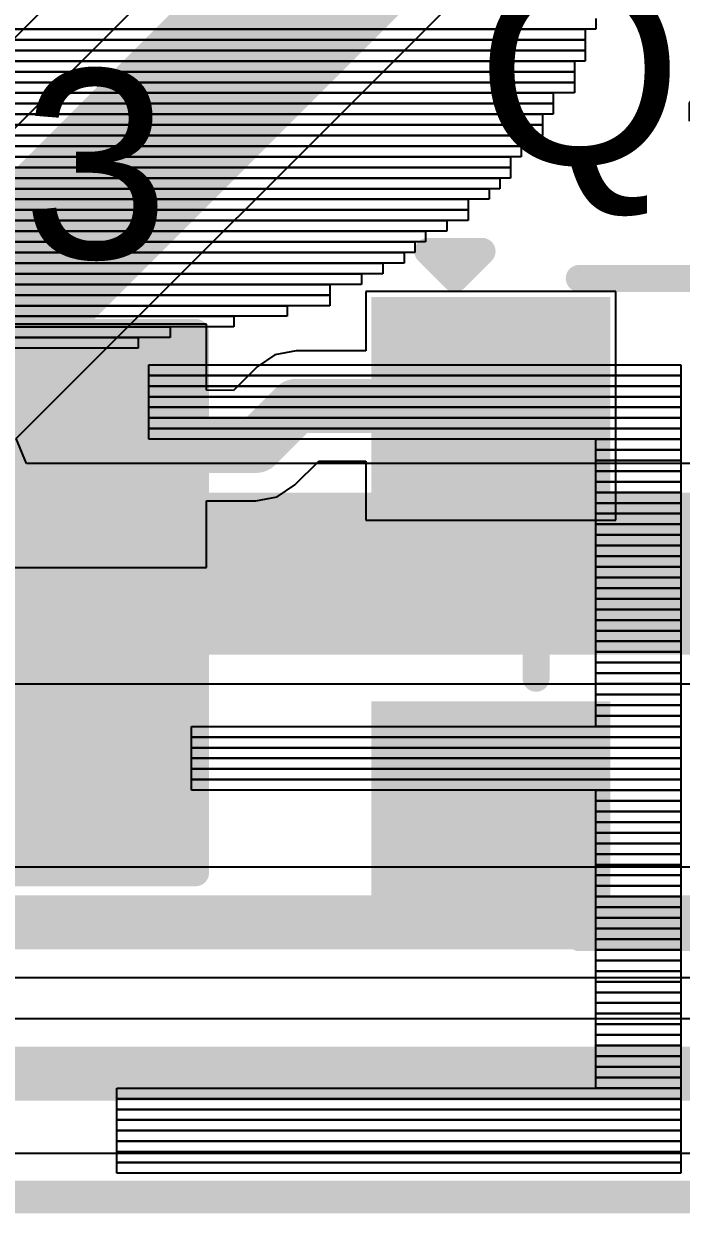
# Model space of a CAD drawing. Header units: inches. Extents: x -25 to 271, y -41 to 15.
# Drawn here: x 13.28 to 16.37, y -38.06 to -32.47 of the extents above; entities that cross this region are included whole.
import ezdxf

# ---------------------------------------------------------------- set-up
doc = ezdxf.new("R2010")
doc.units = ezdxf.units.IN
for name, color, linetype in [('Board_outline', 216, 'Continuous'), ('Bottom Layer', 5, 'Continuous'), ('Bottom Overlay', 54, 'Continuous'), ('Top Layer', 1, 'Continuous'), ('Top Overlay', 2, 'Continuous'), ('Top Paste', 8, 'Continuous'), ('Top Solder', 216, 'Continuous')]:
    doc.layers.add(name, color=color, linetype=linetype)
doc.styles.add('Arial', font='', dxfattribs={"height": 0.2})
doc.styles.get('Arial').set_extended_font_data('Arial')

# ---------------------------------------------------------------- blocks, each defined once
blk = doc.blocks.new('SOT_23_4')
at = {"layer": 'Top Layer'}
for points in [[(-0.41, 1.46), (0.41, 1.46), (0.41, 0.54), (-0.41, 0.54)], [(-1.36, -0.54), (-0.54, -0.54), (-0.54, -1.46), (-1.36, -1.46)], [(0.54, -0.54), (1.36, -0.54), (1.36, -1.46), (0.54, -1.46)]]:
    blk.add_hatch(color=1, dxfattribs=at).paths.add_polyline_path(points)
at = {"layer": 'Top Paste'}
for points in [[(-0.41, 1.46), (0.41, 1.46), (0.41, 0.54), (-0.41, 0.54)], [(-1.36, -0.54), (-0.54, -0.54), (-0.54, -1.46), (-1.36, -1.46)], [(0.54, -0.54), (1.36, -0.54), (1.36, -1.46), (0.54, -1.46)]]:
    blk.add_hatch(color=8, dxfattribs=at).paths.add_polyline_path(points)
at = {"layer": 'Top Solder'}
for points in [[(-0.5116, 1.5616), (0.5116, 1.5616), (0.5116, 0.4384), (-0.5116, 0.4384)], [(-1.4616, -0.4384), (-0.4384, -0.4384), (-0.4384, -1.5616), (-1.4616, -1.5616)], [(0.4384, -0.4384), (1.4616, -0.4384), (1.4616, -1.5616), (0.4384, -1.5616)]]:
    blk.add_hatch(color=216, dxfattribs=at).paths.add_polyline_path(points)
at = {"layer": 'Top Overlay'}
for points in [[(-0.5588, 0.8128, 0.127, 0.127, 0), (-1.5494, 0.8128, 0.127, 0.127, 0)], [(-1.5494, -0.5842, 0.127, 0.127, 0), (-1.5494, 0.8128, 0.127, 0.127, 0)], [(1.5494, 0.8128, 0.127, 0.127, 0), (0.5588, 0.8128, 0.127, 0.127, 0)], [(1.5494, -0.5842, 0.127, 0.127, 0), (1.5494, 0.8128, 0.127, 0.127, 0)], [(0.3302, -0.7874, 0.127, 0.127, 0), (-0.3302, -0.7874, 0.127, 0.127, 0)], [(-1.6764, -1.2954, 0.127, 0.127, 0), (-1.6764, -1.0414, 0.127, 0.127, 0)], [(-1.5494, -1.1684, 0.127, 0.127, 0), (-1.6764, -1.0414, 0.127, 0.127, 0)], [(-1.6764, -1.2954, 0.127, 0.127, 0), (-1.5494, -1.1684, 0.127, 0.127, 0)]]:
    blk.add_lwpolyline(points, format="xyseb", dxfattribs=at)
for points in [[(-1.5812, 0.8128, 0.0635, 0.0635, 1), (-1.5176, 0.8128, 0.0635, 0.0635, 1)], [(-1.5812, 0.8128, 0.0635, 0.0635, 1), (-1.5176, 0.8128, 0.0635, 0.0635, 1)], [(-0.5905, 0.8128, 0.0635, 0.0635, 1), (-0.5271, 0.8128, 0.0635, 0.0635, 1)], [(0.5271, 0.8128, 0.0635, 0.0635, 1), (0.5905, 0.8128, 0.0635, 0.0635, 1)], [(1.5176, 0.8128, 0.0635, 0.0635, 1), (1.5812, 0.8128, 0.0635, 0.0635, 1)], [(1.5176, 0.8128, 0.0635, 0.0635, 1), (1.5812, 0.8128, 0.0635, 0.0635, 1)], [(-1.5812, -0.5842, 0.0635, 0.0635, 1), (-1.5176, -0.5842, 0.0635, 0.0635, 1)], [(1.5176, -0.5842, 0.0635, 0.0635, 1), (1.5812, -0.5842, 0.0635, 0.0635, 1)], [(-0.3619, -0.7874, 0.0635, 0.0635, 1), (-0.2984, -0.7874, 0.0635, 0.0635, 1)], [(0.2984, -0.7874, 0.0635, 0.0635, 1), (0.3619, -0.7874, 0.0635, 0.0635, 1)], [(-1.7082, -1.0414, 0.0635, 0.0635, 1), (-1.6446, -1.0414, 0.0635, 0.0635, 1)], [(-1.7082, -1.0414, 0.0635, 0.0635, 1), (-1.6446, -1.0414, 0.0635, 0.0635, 1)], [(-1.5812, -1.1684, 0.0635, 0.0635, 1), (-1.5176, -1.1684, 0.0635, 0.0635, 1)], [(-1.5812, -1.1684, 0.0635, 0.0635, 1), (-1.5176, -1.1684, 0.0635, 0.0635, 1)], [(-1.7082, -1.2954, 0.0635, 0.0635, 1), (-1.6446, -1.2954, 0.0635, 0.0635, 1)], [(-1.7082, -1.2954, 0.0635, 0.0635, 1), (-1.6446, -1.2954, 0.0635, 0.0635, 1)]]:
    blk.add_lwpolyline(points, format="xyseb", close=True, dxfattribs=at)
blk = doc.blocks.new('RES_0603_20')
at = {"layer": 'Top Layer'}
for points in [[(-0.381, 0.4445), (-0.381, -0.4445), (-1.143, -0.4445), (-1.143, 0.4445)], [(1.143, 0.4445), (1.143, -0.4445), (0.381, -0.4445), (0.381, 0.4445)]]:
    blk.add_hatch(color=1, dxfattribs=at).paths.add_polyline_path(points)
at = {"layer": 'Top Paste'}
for points in [[(-0.381, 0.4445), (-0.381, -0.4445), (-1.143, -0.4445), (-1.143, 0.4445)], [(1.143, 0.4445), (1.143, -0.4445), (0.381, -0.4445), (0.381, 0.4445)]]:
    blk.add_hatch(color=8, dxfattribs=at).paths.add_polyline_path(points)
at = {"layer": 'Top Solder'}
for points in [[(-0.2794, 0.5461), (-0.2794, -0.5461), (-1.2446, -0.5461), (-1.2446, 0.5461)], [(1.2446, 0.5461), (1.2446, -0.5461), (0.2794, -0.5461), (0.2794, 0.5461)]]:
    blk.add_hatch(color=216, dxfattribs=at).paths.add_polyline_path(points)
at = {"layer": 'Top Overlay'}
for points in [[(-1.2192, -0.5334, 0.127, 0.127, 0), (-1.2192, 0.5334, 0.127, 0.127, 0)], [(-1.2192, 0.5334, 0.127, 0.127, 0), (1.2192, 0.5334, 0.127, 0.127, 0)], [(1.2192, -0.5334, 0.127, 0.127, 0), (1.2192, 0.5334, 0.127, 0.127, 0)], [(-1.2192, -0.5334, 0.127, 0.127, 0), (1.2192, -0.5334, 0.127, 0.127, 0)]]:
    blk.add_lwpolyline(points, format="xyseb", dxfattribs=at)
for points in [[(-1.25095, 0.5334, 0.0635, 0.0635, 1), (-1.18745, 0.5334, 0.0635, 0.0635, 1)], [(-1.25095, 0.5334, 0.0635, 0.0635, 1), (-1.18745, 0.5334, 0.0635, 0.0635, 1)], [(1.18745, 0.5334, 0.0635, 0.0635, 1), (1.25095, 0.5334, 0.0635, 0.0635, 1)], [(1.18745, 0.5334, 0.0635, 0.0635, 1), (1.25095, 0.5334, 0.0635, 0.0635, 1)], [(-1.25095, -0.5334, 0.0635, 0.0635, 1), (-1.18745, -0.5334, 0.0635, 0.0635, 1)], [(-1.25095, -0.5334, 0.0635, 0.0635, 1), (-1.18745, -0.5334, 0.0635, 0.0635, 1)], [(1.18745, -0.5334, 0.0635, 0.0635, 1), (1.25095, -0.5334, 0.0635, 0.0635, 1)], [(1.18745, -0.5334, 0.0635, 0.0635, 1), (1.25095, -0.5334, 0.0635, 0.0635, 1)]]:
    blk.add_lwpolyline(points, format="xyseb", close=True, dxfattribs=at)
blk = doc.blocks.new('RES_0603_113')
at = {"layer": 'Top Layer'}
for points in [[(-0.381, 0.4445), (-0.381, -0.4445), (-1.143, -0.4445), (-1.143, 0.4445)], [(1.143, 0.4445), (1.143, -0.4445), (0.381, -0.4445), (0.381, 0.4445)]]:
    blk.add_hatch(color=1, dxfattribs=at).paths.add_polyline_path(points)
at = {"layer": 'Top Paste'}
for points in [[(-0.381, 0.4445), (-0.381, -0.4445), (-1.143, -0.4445), (-1.143, 0.4445)], [(1.143, 0.4445), (1.143, -0.4445), (0.381, -0.4445), (0.381, 0.4445)]]:
    blk.add_hatch(color=8, dxfattribs=at).paths.add_polyline_path(points)
at = {"layer": 'Top Solder'}
for points in [[(-0.2794, 0.5461), (-0.2794, -0.5461), (-1.2446, -0.5461), (-1.2446, 0.5461)], [(1.2446, 0.5461), (1.2446, -0.5461), (0.2794, -0.5461), (0.2794, 0.5461)]]:
    blk.add_hatch(color=216, dxfattribs=at).paths.add_polyline_path(points)
at = {"layer": 'Top Overlay'}
for points in [[(-1.2192, -0.5334, 0.127, 0.127, 0), (-1.2192, 0.5334, 0.127, 0.127, 0)], [(-1.2192, 0.5334, 0.127, 0.127, 0), (1.2192, 0.5334, 0.127, 0.127, 0)], [(1.2192, -0.5334, 0.127, 0.127, 0), (1.2192, 0.5334, 0.127, 0.127, 0)], [(-1.2192, -0.5334, 0.127, 0.127, 0), (1.2192, -0.5334, 0.127, 0.127, 0)]]:
    blk.add_lwpolyline(points, format="xyseb", dxfattribs=at)
for points in [[(-1.25095, 0.5334, 0.0635, 0.0635, 1), (-1.18745, 0.5334, 0.0635, 0.0635, 1)], [(-1.25095, 0.5334, 0.0635, 0.0635, 1), (-1.18745, 0.5334, 0.0635, 0.0635, 1)], [(1.18745, 0.5334, 0.0635, 0.0635, 1), (1.25095, 0.5334, 0.0635, 0.0635, 1)], [(1.18745, 0.5334, 0.0635, 0.0635, 1), (1.25095, 0.5334, 0.0635, 0.0635, 1)], [(-1.25095, -0.5334, 0.0635, 0.0635, 1), (-1.18745, -0.5334, 0.0635, 0.0635, 1)], [(-1.25095, -0.5334, 0.0635, 0.0635, 1), (-1.18745, -0.5334, 0.0635, 0.0635, 1)], [(1.18745, -0.5334, 0.0635, 0.0635, 1), (1.25095, -0.5334, 0.0635, 0.0635, 1)], [(1.18745, -0.5334, 0.0635, 0.0635, 1), (1.25095, -0.5334, 0.0635, 0.0635, 1)]]:
    blk.add_lwpolyline(points, format="xyseb", close=True, dxfattribs=at)

msp = doc.modelspace()

# ---------------------------------------------------------------- linework, layer by layer
at = {"layer": 'Board_outline'}
msp.add_lwpolyline([(-16.5189, -37.9885, 0.1524, 0.1524, 0), (73.4812, -37.9885, 0.1524, 0.1524, 0)], format="xyseb", dxfattribs=at)
at = {"layer": 'Bottom Layer'}
for p, q in [((18.5239, -27.6828), (11.5147, -34.692)), ((10.4447, -35.3367), (18.0317, -27.7498)), ((13.2487, -34.423), (19.4081, -28.2636)), ((13.2973, -34.5403), (13.2487, -34.423)), ((33.8351, -34.5403), (13.2973, -34.5403)), ((12.0955, -35.5762), (17.9643, -35.5762)), ((18.1005, -36.4385), (12.4672, -36.4385)), ((12.4672, -36.9565), (20.8934, -36.9565)), ((20.8141, -37.7846), (10.0667, -37.7846))]:
    msp.add_line(p, q, dxfattribs=at)
for points in [[(11.881, -35.0582, 0.762, 0.762, 0), (19.0419, -27.8973, 0.762, 0.762, 0)], [(11.881, -35.0582, 0.762, 0.762, 0), (40.9514, -35.0582, 0.762, 0.762, 0)], [(12.1223, -36.6975, 0.254, 0.254, 0), (47.5035, -36.6975, 0.254, 0.254, 0)]]:
    msp.add_lwpolyline(points, format="xyseb", dxfattribs=at)
at = {"layer": 'Bottom Overlay'}
for p, q in [((15.9724, -32.4488), (15.9724, -32.4988)), ((15.9724, -32.4988), (10.7225, -32.4988)), ((10.7225, -32.4988), (15.9224, -32.4988)), ((15.9224, -32.4988), (15.9224, -32.5488)), ((15.9224, -32.5488), (10.7225, -32.5488)), ((10.7225, -32.5488), (15.9224, -32.5488)), ((15.9224, -32.5488), (15.9224, -32.5989)), ((15.9224, -32.5989), (10.7225, -32.5989)), ((10.8223, -32.5989), (15.9224, -32.5989)), ((15.9224, -32.6489), (10.8223, -32.6489)), ((10.8223, -32.6489), (15.8723, -32.6489)), ((15.8723, -32.6489), (15.8723, -32.6989)), ((15.9224, -32.5989), (15.9224, -32.6489)), ((15.8723, -32.6989), (10.8223, -32.6989)), ((10.8723, -32.6989), (15.8723, -32.6989)), ((15.8723, -32.6989), (15.8723, -32.749)), ((15.8723, -32.749), (10.8723, -32.749)), ((10.8723, -32.749), (15.8723, -32.749)), ((15.8723, -32.749), (15.8723, -32.7988)), ((10.8723, -32.7988), (15.7723, -32.7988)), ((15.8723, -32.7988), (10.8723, -32.7988)), ((15.7723, -32.7988), (15.7723, -32.8488)), ((15.7723, -32.8488), (10.8723, -32.8488)), ((10.9224, -32.8488), (15.7723, -32.8488)), ((15.7723, -32.8488), (15.7723, -32.8988)), ((15.7723, -32.8988), (10.9224, -32.8988)), ((10.9724, -32.8988), (15.7225, -32.8988)), ((15.7225, -32.8988), (15.7225, -32.9489)), ((15.7225, -32.9489), (10.9724, -32.9489)), ((11.0225, -32.9489), (15.7225, -32.9489)), ((15.7225, -32.9489), (15.7225, -32.9989)), ((15.7225, -32.9989), (11.0225, -32.9989)), ((11.0225, -32.9989), (15.6724, -32.9989)), ((15.6724, -32.9989), (15.6724, -33.049)), ((15.6724, -33.049), (11.0225, -33.049)), ((11.0725, -33.049), (15.6224, -33.049)), ((15.6224, -33.049), (15.6224, -33.099)), ((15.6224, -33.099), (11.0725, -33.099)), ((11.1223, -33.099), (15.5724, -33.099)), ((15.5724, -33.1488), (11.1223, -33.1488)), ((11.1223, -33.1488), (15.5724, -33.1488)), ((15.5724, -33.099), (15.5724, -33.1488)), ((15.5724, -33.1488), (15.5724, -33.1988)), ((15.5724, -33.1988), (11.1223, -33.1988)), ((11.2224, -33.1988), (15.5223, -33.1988)), ((15.5223, -33.1988), (15.5223, -33.2489)), ((15.5223, -33.2489), (11.2224, -33.2489)), ((11.2724, -33.2489), (15.4723, -33.2489)), ((15.4723, -33.2489), (15.4723, -33.2989)), ((15.4723, -33.2989), (11.2724, -33.2989)), ((11.3224, -33.2989), (15.3725, -33.2989)), ((15.3725, -33.2989), (15.3725, -33.3489)), ((11.3224, -33.3489), (15.3725, -33.3489)), ((15.3725, -33.3489), (11.3224, -33.3489)), ((15.3725, -33.3489), (15.3725, -33.399)), ((15.3725, -33.399), (11.3224, -33.399)), ((11.4225, -33.399), (15.2724, -33.399)), ((15.2724, -33.399), (15.2724, -33.4488)), ((15.2724, -33.4488), (11.4225, -33.4488)), ((11.5223, -33.4488), (15.1723, -33.4488)), ((15.1723, -33.4488), (15.1723, -33.4988)), ((15.1723, -33.4988), (11.5223, -33.4988)), ((11.6224, -33.4988), (15.1223, -33.4988)), ((15.1223, -33.4988), (15.1223, -33.5488)), ((11.6224, -33.5488), (15.0725, -33.5488)), ((15.1223, -33.5488), (11.6224, -33.5488)), ((15.0725, -33.5989), (11.6224, -33.5989)), ((11.7225, -33.5989), (14.9724, -33.5989)), ((14.9724, -33.5989), (14.9724, -33.6489)), ((15.0725, -33.5488), (15.0725, -33.5989)), ((14.9724, -33.6489), (11.7225, -33.6489)), ((11.8723, -33.6489), (14.8723, -33.6489)), ((14.8723, -33.6489), (14.8723, -33.6989)), ((14.8723, -33.6989), (11.8723, -33.6989)), ((11.9724, -33.6989), (14.7225, -33.6989)), ((14.7225, -33.6989), (14.7225, -33.749)), ((14.7225, -33.749), (11.9724, -33.749)), ((12.0225, -33.749), (14.7225, -33.749)), ((14.7225, -33.749), (14.7225, -33.7988)), ((14.7225, -33.7988), (12.0225, -33.7988)), ((12.2224, -33.7988), (14.5223, -33.7988)), ((14.5223, -33.7988), (14.5223, -33.8488)), ((14.5223, -33.8488), (12.2224, -33.8488)), ((12.4723, -33.8488), (14.2724, -33.8488)), ((14.2724, -33.8488), (14.2724, -33.8988)), ((14.2724, -33.8988), (12.4723, -33.8988)), ((12.8723, -33.8988), (13.9724, -33.8988)), ((13.9724, -33.8988), (13.9724, -33.9489)), ((13.9724, -33.9489), (12.8723, -33.9489)), ((12.8723, -33.9489), (13.8223, -33.9489)), ((13.8223, -33.9489), (13.8223, -33.9989)), ((13.8223, -33.9989), (12.8723, -33.9989)), ((13.8723, -34.1264), (13.8723, -34.0764)), ((13.8723, -34.0764), (16.3725, -34.0764)), ((16.3725, -34.0764), (16.3725, -34.1264)), ((16.3725, -34.1264), (13.8723, -34.1264)), ((13.8723, -34.1765), (13.8723, -34.1264)), ((13.8723, -34.1264), (16.3725, -34.1264)), ((16.3725, -34.1264), (16.3725, -34.1765)), ((16.3725, -34.1765), (13.8723, -34.1765)), ((13.8723, -34.2265), (13.8723, -34.1765)), ((13.8723, -34.1765), (16.3725, -34.1765)), ((16.3725, -34.1765), (16.3725, -34.2265)), ((16.3725, -34.2265), (13.8723, -34.2265)), ((13.8723, -34.2765), (13.8723, -34.2265)), ((13.8723, -34.2265), (16.3725, -34.2265)), ((16.3725, -34.2265), (16.3725, -34.2765)), ((16.3725, -34.2765), (13.8723, -34.2765)), ((13.8723, -34.3266), (13.8723, -34.2765)), ((13.8723, -34.2765), (16.3725, -34.2765)), ((16.3725, -34.3266), (13.8723, -34.3266)), ((13.8723, -34.3764), (13.8723, -34.3266)), ((13.8723, -34.3266), (16.3725, -34.3266)), ((16.3725, -34.2765), (16.3725, -34.3266)), ((16.3725, -34.3266), (16.3725, -34.3764)), ((16.3725, -34.3764), (13.8723, -34.3764)), ((13.8723, -34.4264), (13.8723, -34.3764)), ((13.8723, -34.3764), (16.3725, -34.3764)), ((16.3725, -34.3764), (16.3725, -34.4264)), ((16.3725, -34.4264), (13.8723, -34.4264)), ((15.9724, -34.4764), (15.9724, -34.4264)), ((15.9724, -34.4264), (16.3725, -34.4264)), ((16.3725, -34.4264), (16.3725, -34.4764)), ((16.3725, -34.4764), (15.9724, -34.4764)), ((15.9724, -34.5265), (15.9724, -34.4764)), ((15.9724, -34.4764), (16.3725, -34.4764)), ((16.3725, -34.4764), (16.3725, -34.5265)), ((15.9724, -34.5765), (15.9724, -34.5265)), ((15.9724, -34.5265), (16.3725, -34.5265)), ((16.3725, -34.5265), (15.9724, -34.5265)), ((16.3725, -34.5265), (16.3725, -34.5765)), ((16.3725, -34.5765), (15.9724, -34.5765)), ((15.9724, -34.6266), (15.9724, -34.5765)), ((15.9724, -34.5765), (16.3725, -34.5765)), ((16.3725, -34.5765), (16.3725, -34.6266)), ((16.3725, -34.6266), (15.9724, -34.6266)), ((15.9724, -34.6766), (15.9724, -34.6266)), ((15.9724, -34.6266), (16.3725, -34.6266)), ((16.3725, -34.6266), (16.3725, -34.6766)), ((16.3725, -34.6766), (15.9724, -34.6766)), ((15.9724, -34.7264), (15.9724, -34.6766)), ((15.9724, -34.6766), (16.3725, -34.6766)), ((16.3725, -34.6766), (16.3725, -34.7264)), ((16.3725, -34.7264), (15.9724, -34.7264)), ((15.9724, -34.7764), (15.9724, -34.7264)), ((15.9724, -34.7264), (16.3725, -34.7264)), ((16.3725, -34.7264), (16.3725, -34.7764)), ((15.9724, -34.8264), (15.9724, -34.7764)), ((15.9724, -34.7764), (16.3725, -34.7764)), ((16.3725, -34.7764), (15.9724, -34.7764)), ((15.9724, -34.8765), (15.9724, -34.8264)), ((15.9724, -34.8264), (16.3725, -34.8264)), ((16.3725, -34.8264), (15.9724, -34.8264)), ((16.3725, -34.7764), (16.3725, -34.8264)), ((16.3725, -34.8264), (16.3725, -34.8765)), ((16.3725, -34.8765), (15.9724, -34.8765)), ((15.9724, -34.9265), (15.9724, -34.8765)), ((15.9724, -34.8765), (16.3725, -34.8765)), ((16.3725, -34.8765), (16.3725, -34.9265)), ((16.3725, -34.9265), (15.9724, -34.9265)), ((15.9724, -34.9766), (15.9724, -34.9265)), ((15.9724, -34.9265), (16.3725, -34.9265)), ((16.3725, -34.9265), (16.3725, -34.9766)), ((16.3725, -34.9766), (15.9724, -34.9766)), ((15.9724, -35.0266), (15.9724, -34.9766)), ((15.9724, -34.9766), (16.3725, -34.9766)), ((16.3725, -34.9766), (16.3725, -35.0266)), ((15.9724, -35.0764), (15.9724, -35.0266)), ((15.9724, -35.0266), (16.3725, -35.0266)), ((16.3725, -35.0266), (15.9724, -35.0266)), ((16.3725, -35.0266), (16.3725, -35.0764)), ((15.9724, -35.1264), (15.9724, -35.0764)), ((15.9724, -35.0764), (16.3725, -35.0764)), ((16.3725, -35.0764), (15.9724, -35.0764)), ((16.3725, -35.0764), (16.3725, -35.1264)), ((16.3725, -35.1264), (15.9724, -35.1264)), ((15.9724, -35.1765), (15.9724, -35.1264)), ((15.9724, -35.1264), (16.3725, -35.1264)), ((16.3725, -35.1264), (16.3725, -35.1765)), ((16.3725, -35.1765), (15.9724, -35.1765)), ((15.9724, -35.2265), (15.9724, -35.1765)), ((15.9724, -35.1765), (16.3725, -35.1765)), ((16.3725, -35.1765), (16.3725, -35.2265)), ((16.3725, -35.2265), (15.9724, -35.2265)), ((15.9724, -35.2765), (15.9724, -35.2265)), ((15.9724, -35.2265), (16.3725, -35.2265)), ((16.3725, -35.2765), (15.9724, -35.2765)), ((15.9724, -35.3266), (15.9724, -35.2765)), ((15.9724, -35.2765), (16.3725, -35.2765)), ((16.3725, -35.2265), (16.3725, -35.2765)), ((16.3725, -35.2765), (16.3725, -35.3266)), ((16.3725, -35.3266), (15.9724, -35.3266)), ((15.9724, -35.3764), (15.9724, -35.3266)), ((15.9724, -35.3266), (16.3725, -35.3266)), ((16.3725, -35.3266), (16.3725, -35.3764)), ((15.9724, -35.4264), (15.9724, -35.3764)), ((15.9724, -35.3764), (16.3725, -35.3764)), ((16.3725, -35.3764), (15.9724, -35.3764)), ((16.3725, -35.3764), (16.3725, -35.4264)), ((16.3725, -35.4264), (15.9724, -35.4264)), ((15.9724, -35.4764), (15.9724, -35.4264)), ((15.9724, -35.4264), (16.3725, -35.4264)), ((16.3725, -35.4264), (16.3725, -35.4764)), ((16.3725, -35.4764), (15.9724, -35.4764)), ((15.9724, -35.5265), (15.9724, -35.4764)), ((15.9724, -35.4764), (16.3725, -35.4764)), ((16.3725, -35.4764), (16.3725, -35.5265)), ((16.3725, -35.5265), (15.9724, -35.5265)), ((15.9724, -35.5765), (15.9724, -35.5265)), ((15.9724, -35.5265), (16.3725, -35.5265)), ((16.3725, -35.5265), (16.3725, -35.5765)), ((16.3725, -35.5765), (15.9724, -35.5765)), ((15.9724, -35.6265), (15.9724, -35.5765)), ((15.9724, -35.5765), (16.3725, -35.5765)), ((16.3725, -35.5765), (16.3725, -35.6265)), ((15.9724, -35.6766), (15.9724, -35.6265)), ((15.9724, -35.6265), (16.3725, -35.6265)), ((16.3725, -35.6265), (15.9724, -35.6265)), ((16.3725, -35.6265), (16.3725, -35.6766)), ((15.9724, -35.7264), (15.9724, -35.6766)), ((15.9724, -35.6766), (16.3725, -35.6766)), ((16.3725, -35.6766), (15.9724, -35.6766)), ((16.3725, -35.6766), (16.3725, -35.7264)), ((14.0725, -35.8264), (14.0725, -35.7764)), ((14.0725, -35.7764), (16.3725, -35.7764)), ((15.9724, -35.7764), (15.9724, -35.7264)), ((15.9724, -35.7264), (16.3725, -35.7264)), ((16.3725, -35.7264), (15.9724, -35.7264)), ((16.3725, -35.7764), (15.9724, -35.7764)), ((16.3725, -35.7264), (16.3725, -35.7764)), ((16.3725, -35.7764), (16.3725, -35.8264)), ((16.3725, -35.8264), (14.0725, -35.8264)), ((14.0725, -35.8765), (14.0725, -35.8264)), ((14.0725, -35.8264), (16.3725, -35.8264)), ((16.3725, -35.8264), (16.3725, -35.8765)), ((14.0725, -35.9265), (14.0725, -35.8765)), ((14.0725, -35.8765), (16.3725, -35.8765)), ((16.3725, -35.8765), (14.0725, -35.8765)), ((16.3725, -35.8765), (16.3725, -35.9265)), ((14.0725, -35.9766), (14.0725, -35.9265)), ((14.0725, -35.9265), (16.3725, -35.9265)), ((16.3725, -35.9265), (14.0725, -35.9265)), ((16.3725, -35.9265), (16.3725, -35.9766)), ((14.0725, -36.0266), (14.0725, -35.9766)), ((14.0725, -35.9766), (16.3725, -35.9766)), ((16.3725, -35.9766), (14.0725, -35.9766)), ((16.3725, -35.9766), (16.3725, -36.0266)), ((14.0725, -36.0764), (14.0725, -36.0266)), ((14.0725, -36.0266), (16.3725, -36.0266)), ((16.3725, -36.0266), (14.0725, -36.0266)), ((16.3725, -36.0266), (16.3725, -36.0764)), ((16.3725, -36.0764), (14.0725, -36.0764)), ((15.9724, -36.1264), (15.9724, -36.0764)), ((15.9724, -36.0764), (16.3725, -36.0764)), ((16.3725, -36.0764), (16.3725, -36.1264)), ((16.3725, -36.1264), (15.9724, -36.1264)), ((15.9724, -36.1765), (15.9724, -36.1264)), ((15.9724, -36.1264), (16.3725, -36.1264)), ((16.3725, -36.1264), (16.3725, -36.1765)), ((15.9724, -36.2265), (15.9724, -36.1765)), ((15.9724, -36.1765), (16.3725, -36.1765)), ((16.3725, -36.1765), (15.9724, -36.1765)), ((15.9724, -36.2765), (15.9724, -36.2265)), ((15.9724, -36.2265), (16.3725, -36.2265)), ((16.3725, -36.2265), (15.9724, -36.2265)), ((16.3725, -36.1765), (16.3725, -36.2265)), ((16.3725, -36.2265), (16.3725, -36.2765)), ((16.3725, -36.2765), (15.9724, -36.2765)), ((15.9724, -36.3266), (15.9724, -36.2765)), ((15.9724, -36.2765), (16.3725, -36.2765)), ((16.3725, -36.2765), (16.3725, -36.3266)), ((15.9724, -36.3764), (15.9724, -36.3266)), ((15.9724, -36.3266), (16.3725, -36.3266)), ((16.3725, -36.3266), (15.9724, -36.3266)), ((16.3725, -36.3266), (16.3725, -36.3764)), ((16.3725, -36.3764), (15.9724, -36.3764)), ((15.9724, -36.4264), (15.9724, -36.3764)), ((15.9724, -36.3764), (16.3725, -36.3764)), ((16.3725, -36.3764), (16.3725, -36.4264)), ((15.9724, -36.4764), (15.9724, -36.4264)), ((15.9724, -36.4264), (16.3725, -36.4264)), ((16.3725, -36.4264), (15.9724, -36.4264)), ((16.3725, -36.4264), (16.3725, -36.4764)), ((16.3725, -36.4764), (15.9724, -36.4764)), ((15.9724, -36.5265), (15.9724, -36.4764)), ((15.9724, -36.4764), (16.3725, -36.4764)), ((16.3725, -36.4764), (16.3725, -36.5265)), ((15.9724, -36.5765), (15.9724, -36.5265)), ((15.9724, -36.5265), (16.3725, -36.5265)), ((16.3725, -36.5265), (15.9724, -36.5265)), ((16.3725, -36.5265), (16.3725, -36.5765)), ((16.3725, -36.5765), (15.9724, -36.5765)), ((15.9724, -36.6265), (15.9724, -36.5765)), ((15.9724, -36.5765), (16.3725, -36.5765)), ((16.3725, -36.5765), (16.3725, -36.6265)), ((15.9724, -36.6766), (15.9724, -36.6265)), ((15.9724, -36.6265), (16.3725, -36.6265)), ((16.3725, -36.6265), (15.9724, -36.6265)), ((16.3725, -36.6265), (16.3725, -36.6766)), ((15.9724, -36.7264), (15.9724, -36.6766)), ((15.9724, -36.6766), (16.3725, -36.6766)), ((16.3725, -36.6766), (15.9724, -36.6766)), ((16.3725, -36.7264), (15.9724, -36.7264)), ((15.9724, -36.7764), (15.9724, -36.7264)), ((15.9724, -36.7264), (16.3725, -36.7264)), ((16.3725, -36.6766), (16.3725, -36.7264)), ((16.3725, -36.7264), (16.3725, -36.7764)), ((16.3725, -36.7764), (15.9724, -36.7764)), ((15.9724, -36.8264), (15.9724, -36.7764)), ((15.9724, -36.7764), (16.3725, -36.7764)), ((16.3725, -36.7764), (16.3725, -36.8264)), ((15.9724, -36.8765), (15.9724, -36.8264)), ((15.9724, -36.8264), (16.3725, -36.8264)), ((16.3725, -36.8264), (15.9724, -36.8264)), ((16.3725, -36.8264), (16.3725, -36.8765)), ((16.3725, -36.8765), (15.9724, -36.8765)), ((15.9724, -36.9265), (15.9724, -36.8765)), ((15.9724, -36.8765), (16.3725, -36.8765)), ((16.3725, -36.8765), (16.3725, -36.9265)), ((15.9724, -36.9766), (15.9724, -36.9265)), ((15.9724, -36.9265), (16.3725, -36.9265)), ((16.3725, -36.9265), (15.9724, -36.9265)), ((16.3725, -36.9265), (16.3725, -36.9766)), ((16.3725, -36.9766), (15.9724, -36.9766)), ((15.9724, -37.0266), (15.9724, -36.9766)), ((15.9724, -36.9766), (16.3725, -36.9766)), ((16.3725, -36.9766), (16.3725, -37.0266)), ((15.9724, -37.0764), (15.9724, -37.0266)), ((15.9724, -37.0266), (16.3725, -37.0266)), ((16.3725, -37.0266), (15.9724, -37.0266)), ((16.3725, -37.0266), (16.3725, -37.0764)), ((16.3725, -37.0764), (15.9724, -37.0764)), ((15.9724, -37.1264), (15.9724, -37.0764)), ((15.9724, -37.0764), (16.3725, -37.0764)), ((16.3725, -37.0764), (16.3725, -37.1264)), ((15.9724, -37.1765), (15.9724, -37.1264)), ((15.9724, -37.1264), (16.3725, -37.1264)), ((16.3725, -37.1264), (15.9724, -37.1264)), ((16.3725, -37.1765), (15.9724, -37.1765)), ((15.9724, -37.2265), (15.9724, -37.1765)), ((15.9724, -37.1765), (16.3725, -37.1765)), ((16.3725, -37.1264), (16.3725, -37.1765)), ((16.3725, -37.1765), (16.3725, -37.2265)), ((15.9724, -37.2765), (15.9724, -37.2265)), ((15.9724, -37.2265), (16.3725, -37.2265)), ((16.3725, -37.2265), (15.9724, -37.2265)), ((16.3725, -37.2265), (16.3725, -37.2765)), ((16.3725, -37.2765), (15.9724, -37.2765)), ((15.9724, -37.3266), (15.9724, -37.2765)), ((15.9724, -37.2765), (16.3725, -37.2765)), ((16.3725, -37.2765), (16.3725, -37.3266)), ((15.9724, -37.3764), (15.9724, -37.3266)), ((15.9724, -37.3266), (16.3725, -37.3266)), ((16.3725, -37.3266), (15.9724, -37.3266)), ((16.3725, -37.3266), (16.3725, -37.3764)), ((16.3725, -37.3764), (15.9724, -37.3764)), ((15.9724, -37.4264), (15.9724, -37.3764)), ((15.9724, -37.3764), (16.3725, -37.3764)), ((16.3725, -37.3764), (16.3725, -37.4264)), ((15.9724, -37.4764), (15.9724, -37.4264)), ((15.9724, -37.4264), (16.3725, -37.4264)), ((16.3725, -37.4264), (15.9724, -37.4264)), ((16.3725, -37.4264), (16.3725, -37.4764)), ((13.7225, -37.5265), (13.7225, -37.4764)), ((13.7225, -37.4764), (16.3725, -37.4764)), ((16.3725, -37.4764), (15.9724, -37.4764)), ((16.3725, -37.4764), (16.3725, -37.5265)), ((16.3725, -37.5265), (13.7225, -37.5265)), ((13.7225, -37.5765), (13.7225, -37.5265)), ((13.7225, -37.5265), (16.3725, -37.5265)), ((16.3725, -37.5265), (16.3725, -37.5765)), ((16.3725, -37.5765), (13.7225, -37.5765)), ((13.7225, -37.6265), (13.7225, -37.5765)), ((13.7225, -37.5765), (16.3725, -37.5765)), ((16.3725, -37.6265), (13.7225, -37.6265)), ((13.7225, -37.6766), (13.7225, -37.6265)), ((13.7225, -37.6265), (16.3725, -37.6265)), ((16.3725, -37.5765), (16.3725, -37.6265)), ((16.3725, -37.6265), (16.3725, -37.6766)), ((13.7225, -37.7264), (13.7225, -37.6766)), ((13.7225, -37.6766), (16.3725, -37.6766)), ((16.3725, -37.6766), (13.7225, -37.6766)), ((16.3725, -37.6766), (16.3725, -37.7264)), ((13.7225, -37.7764), (13.7225, -37.7264)), ((13.7225, -37.7264), (16.3725, -37.7264)), ((16.3725, -37.7264), (13.7225, -37.7264)), ((16.3725, -37.7264), (16.3725, -37.7764)), ((13.7225, -37.8264), (13.7225, -37.7764)), ((13.7225, -37.7764), (16.3725, -37.7764)), ((16.3725, -37.7764), (13.7225, -37.7764)), ((16.3725, -37.7764), (16.3725, -37.8264)), ((13.7225, -37.8765), (13.7225, -37.8264)), ((13.7225, -37.8264), (16.3725, -37.8264)), ((16.3725, -37.8264), (13.7225, -37.8264)), ((16.3725, -37.8264), (16.3725, -37.8765)), ((16.3725, -37.8765), (13.7225, -37.8765))]:
    msp.add_line(p, q, dxfattribs=at)
at = {"layer": 'Top Layer'}
for p, q in [((16.0665, -33.7329), (14.8925, -33.7329)), ((14.8925, -33.7329), (14.8925, -34.0109)), ((16.0665, -34.8069), (16.0665, -33.7329)), ((14.1427, -33.8864), (13.1267, -33.8864)), ((14.1427, -34.1966), (14.1427, -33.8864)), ((14.4649, -34.0306), (14.3809, -34.0868)), ((14.564, -34.0109), (14.4649, -34.0306)), ((14.8925, -34.0109), (14.564, -34.0109)), ((14.3809, -34.0868), (14.2697, -34.198)), ((14.2697, -34.198), (14.1427, -34.1966)), ((14.5591, -34.641), (14.6713, -34.5289)), ((14.6713, -34.5289), (14.8925, -34.5289)), ((14.8925, -34.5289), (14.8925, -34.8069)), ((14.4751, -34.6972), (14.5591, -34.641)), ((14.1427, -35.0294), (14.1427, -34.7169)), ((14.1427, -34.7169), (14.376, -34.7169)), ((14.376, -34.7169), (14.4751, -34.6972)), ((14.8925, -34.8069), (16.0665, -34.8069)), ((13.1267, -35.0294), (14.1427, -35.0294)), ((20.8774, -37.1504), (12.4513, -37.1504))]:
    msp.add_line(p, q, dxfattribs=at)
for points in [[(14.376, -34.4579, 0.254, 0.254, 0), (14.564, -34.2699, 0.254, 0.254, 0)], [(14.564, -34.2699, 0.254, 0.254, 0), (15.4795, -34.2699, 0.254, 0.254, 0)], [(13.6347, -34.4579, 0.254, 0.254, 0), (14.376, -34.4579, 0.254, 0.254, 0)], [(-11.415, -37.4094, 0.254, 0.254, 0), (21.2223, -37.4094, 0.254, 0.254, 0)]]:
    msp.add_lwpolyline(points, format="xyseb", dxfattribs=at)
for points in [[(14.5005, -34.2699, 0.127, 0.127, 1), (14.6275, -34.2699, 0.127, 0.127, 1)], [(14.5005, -34.2699, 0.127, 0.127, 1), (14.6275, -34.2699, 0.127, 0.127, 1)], [(15.416, -34.2699, 0.127, 0.127, 1), (15.543, -34.2699, 0.127, 0.127, 1)], [(13.5712, -34.4579, 0.127, 0.127, 1), (13.6982, -34.4579, 0.127, 0.127, 1)], [(14.3125, -34.4579, 0.127, 0.127, 1), (14.4395, -34.4579, 0.127, 0.127, 1)], [(14.3125, -34.4579, 0.127, 0.127, 1), (14.4395, -34.4579, 0.127, 0.127, 1)]]:
    msp.add_lwpolyline(points, format="xyseb", close=True, dxfattribs=at)

# ---------------------------------------------------------------- block references
at = {"rotation": 270}
msp.add_blockref('SOT_23_4', (16.4795, -35.2199), dxfattribs=at)
for name, p in [('RES_0603_113', (12.8727, -34.4579)), ('RES_0603_20', (12.8727, -35.9311))]:
    msp.add_blockref(name, p)

# ---------------------------------------------------------------- texts
at = {"layer": 'Top Overlay', "style": 'Arial'}
for s, p in [('Q4', (15.4138, -33.1342)), ('R13', (11.6898, -33.5771))]:
    msp.add_text(s, height=0.889, dxfattribs=at).set_placement(p)

doc.saveas('drawing.dxf')
